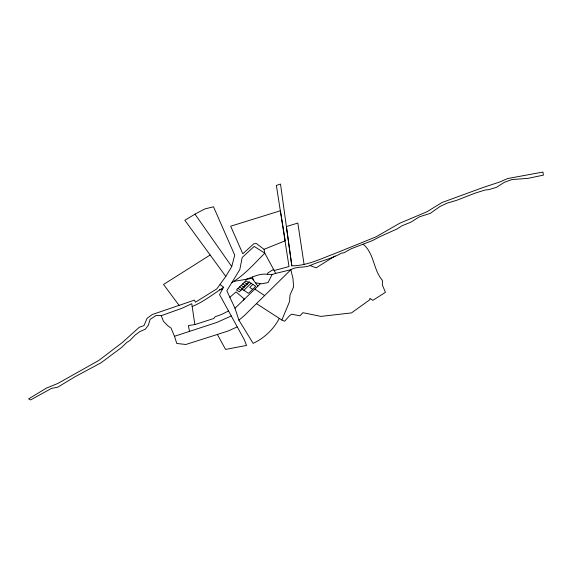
<?xml version="1.0" encoding="UTF-8"?>
<svg xmlns="http://www.w3.org/2000/svg" width="572" height="572" viewBox="0 0 572 572"><rect width="100%" height="100%" fill="white"/><g stroke="black" fill="none" stroke-linecap="round" stroke-linejoin="round"><path stroke-width="0.86" d="M225.797 276.44L231.739 266.552L234.72 255.169L213.513 206.792L205.062 208.866L195.831 213.635L184.842 220.292L225.797 276.44L216.781 288.91L195.46 302.188L194.408 300.143L152.181 314.557L147.126 318.282L143.965 325.618L139.303 327.248L122.279 342.557L98.741 360.489L57.901 383.426L46.496 388.081L28.6 398.884L30.595 399.942L51.473 388.409L57.672 387.215L75.025 376.748L101.037 362.791L121.521 347.54L126.927 342.349L129.894 340.504L134.942 335.256L139.797 331.603L145.352 329.186L148.37 325.203L150.093 319.412L156.156 315.458L161.261 315.665L181.86 308.315L191.763 303.703L194.838 324.574L188.403 325.575L189.475 331.245M363.098 244.18C374.424 253.453 373.08 269.555 382.368 280.323L382.403 285.185L385.457 292.328L372.901 300.321L369.741 298.377L369.92 299.649L351.473 312.913L320.906 316.395L302.931 312.691L299.971 315.823L291.691 314.178L289.425 315.823L284.656 321.221L281.86 320.034L289.582 301.473L289.975 295.145L293.6 286.908L292.986 278.557L290.855 269.712C296.754 266.052 303.818 268.111 310.088 265.537C320.227 260.896 331.624 258.973 341.427 253.131L343.872 252.81L351.301 248.706L372.436 240.59L380.487 236.372L397.218 228.893L401.952 225.783L410.717 222.243L419.383 216.838L430.287 213.363L440.068 206.435L447.347 203.081L456.914 200.229L475.025 193.157L485.149 189.997L488.66 189.668L496.489 187.344L504.247 182.368L511.79 179.587L528.092 178.335L543.4 175.125L542.957 172.058L507.6 178.55L499.978 181.91L482.868 187.58L441.977 202.538L426.998 211.747L399.706 223.252L376.011 236.858L334.377 253.732C320.627 258.823 306.785 265.866 291.827 265.83L280.516 184.055L276.376 185.435L289.01 266.545L274.181 270.542L264.786 253.153L264.035 249.328L256.435 243.558L253.804 243.772L242.793 253.761L230.68 226.197L280.423 210.746L285.235 240.769L264.035 249.328M246.046 279.35C252.953 277.048 259.824 273.187 267.338 274.317L267.939 272.915L273.538 269.355L275.718 273.402L290.855 269.712L244.416 315.529L238.91 320.191L253.146 343.35C264.135 338.252 273.738 329.193 279.3 318.382M275.718 273.402L272.115 274.496L268.068 282.575L261.661 283.783L255.427 282.79M223.438 287.409L219.555 294.609L244.351 339.804L246.561 345.424L225.568 349.421L217.374 334.456L185.836 344.487L176.755 343.457L174.496 336.293L171.057 328.085L167.639 325.64L163.428 321.257L161.261 315.665M231.996 282.511C244.573 274.953 254.433 263.578 264.786 253.153L254.19 246.403L242.178 257.486L239.804 269.619L226.812 290.726L234.985 308.244L238.91 320.191M243.844 290.311L251.137 283.269M252.881 284.406L249.742 287.437L252.638 289.339M260.474 283.655L234.985 308.244M243.357 300.178L244.451 299.12L236.043 291.899L229.873 297.304M220.199 284.72L223.731 287.244C213.456 293.979 203.653 301.751 192.156 306.549M210.16 255.005L163.563 284.448L179.286 305.662M335.113 255.949L316.159 267.818L310.088 265.537M228.578 310.953L221.493 314.507L215.172 316.724L213.706 318.518L194.838 324.574M237.073 326.962L228.521 330.859L217.374 334.456M231.331 315.93L216.917 322.408L174.496 336.293M234.513 281.245L252.159 278.342L257.893 286.15M219.476 289.718L222.115 289.539M267.338 274.317L272.115 274.496M256.499 303.639L281.86 320.034M244.308 282.339L247.211 284.234M242.742 283.855L245.638 285.75M241.169 285.371L244.072 287.266M239.604 286.879L242.499 288.781M238.031 288.395L240.934 290.297M254.855 289.075L264.636 295.624M194.98 214.15L231.739 266.552M252.517 277.005L253.317 279.915M304.082 264.443L297.833 223.051L286.4 226.555L291.827 265.83M245.881 280.823L236.465 289.911L239.368 291.813L248.777 282.725L245.881 280.823M248.999 281.867L241.706 288.91L248.484 293.35L255.777 286.307L248.999 281.867"/></g></svg>
